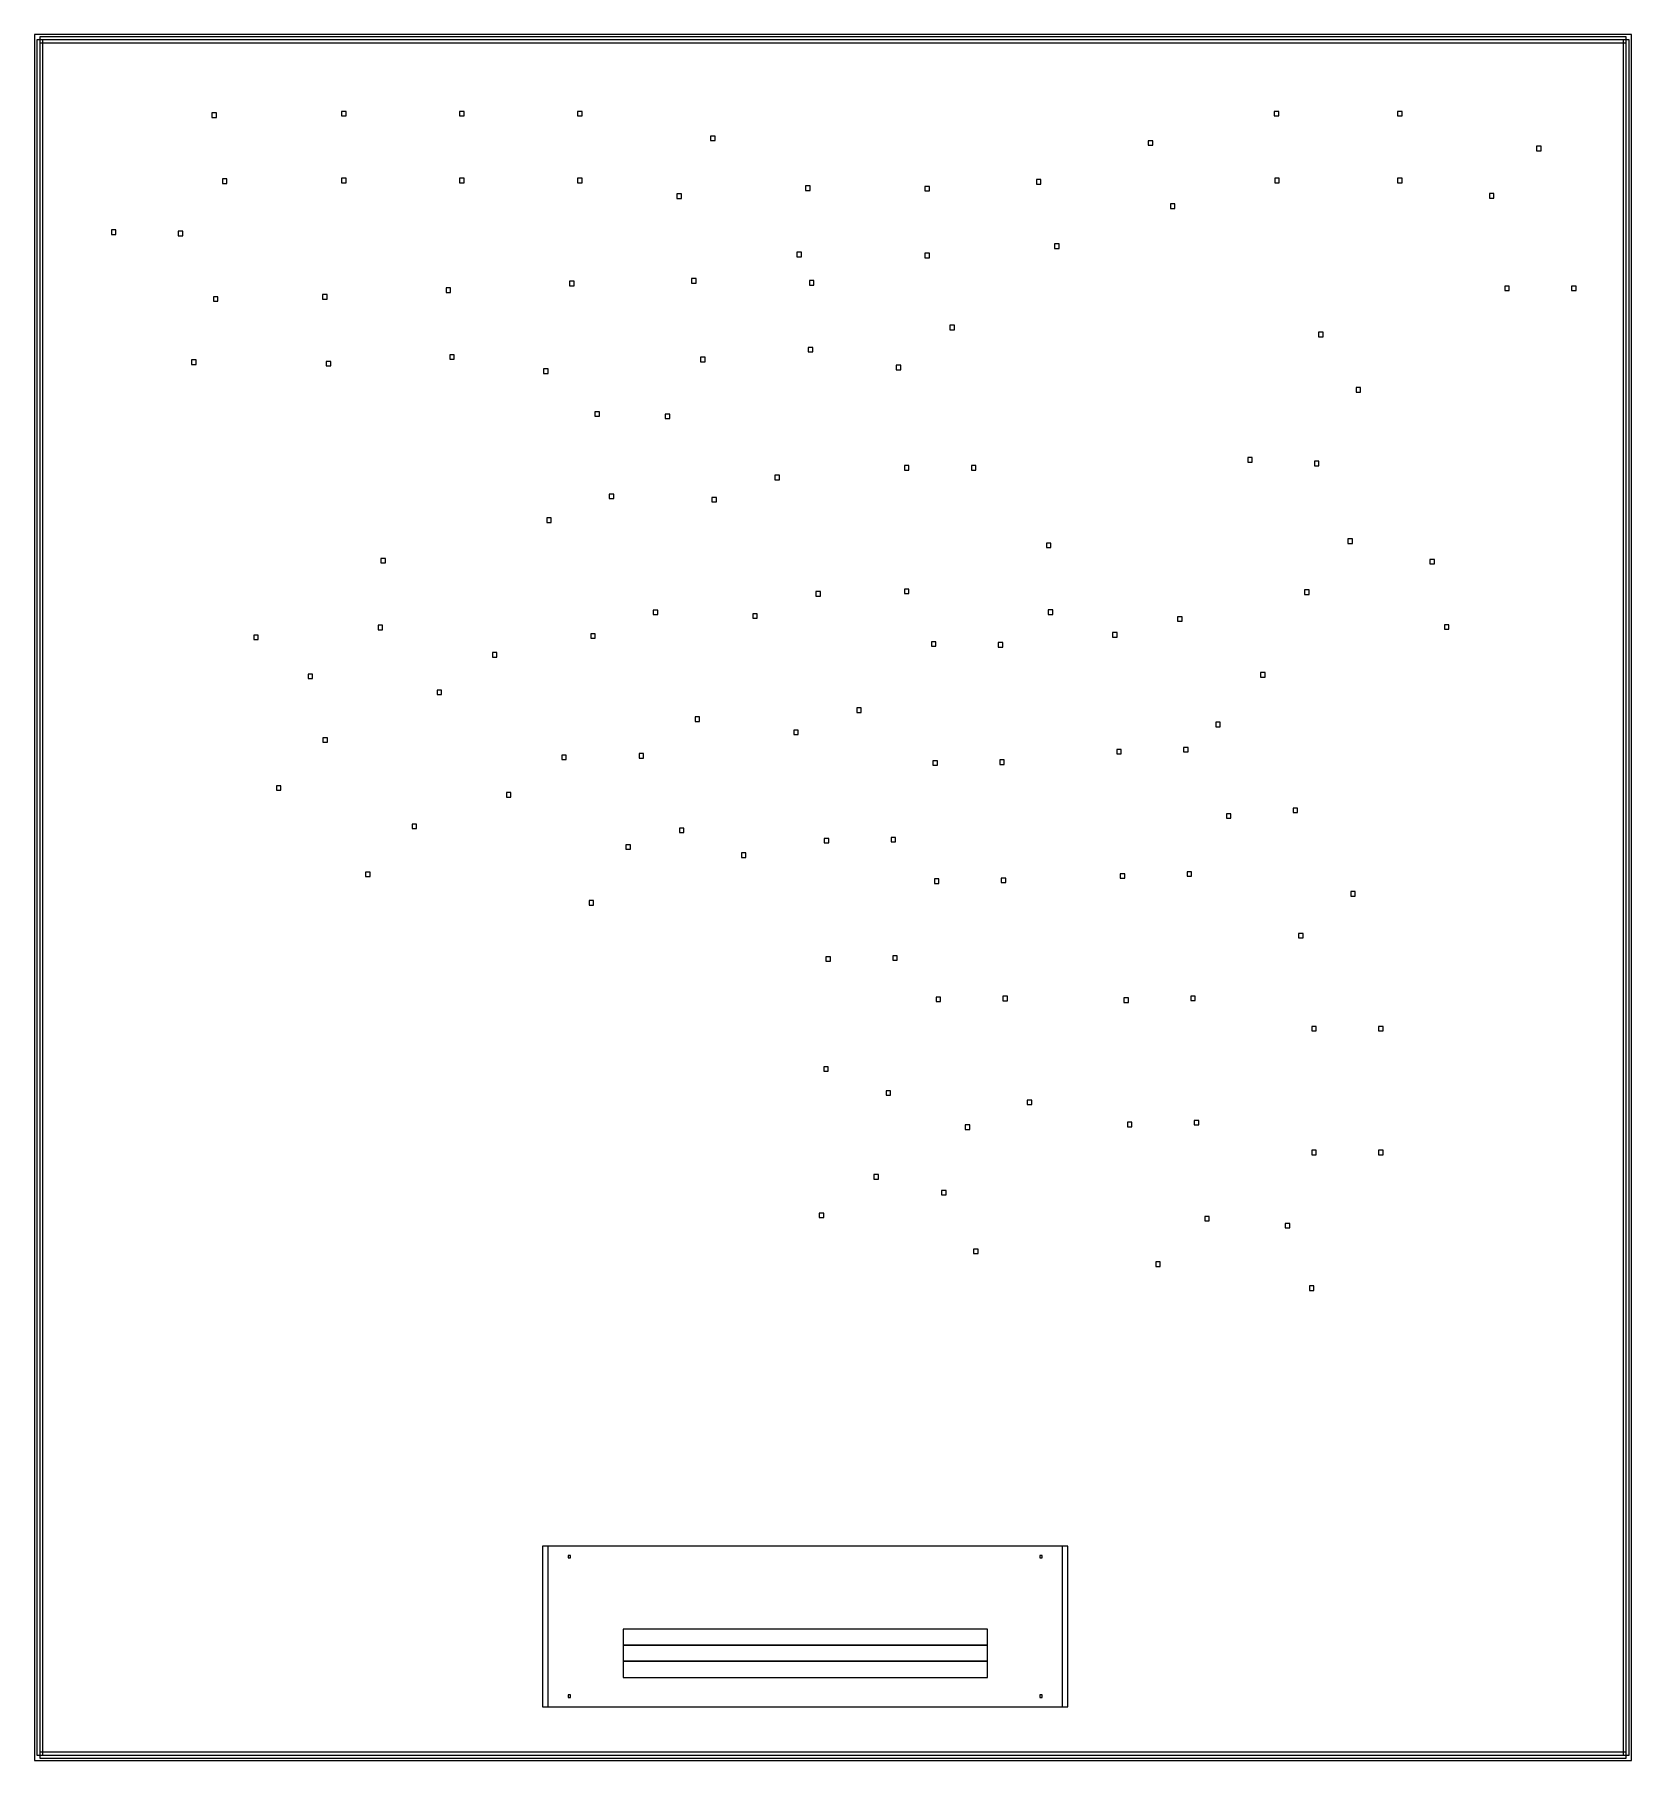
# Model space of a CAD drawing. Header units: millimetres. Extents: x -64000 to 328500, y -500 to 160500.
# Drawn here: x 179500 to 328500, y -500 to 160500 of the extents above; entities that cross this region are included whole.
import ezdxf

# ---------------------------------------------------------------- set-up
doc = ezdxf.new("R2010")
doc.units = ezdxf.units.MM
doc.layers.add('IMPL_COLLIDER', color=8, linetype='Continuous')

msp = doc.modelspace()

# ---------------------------------------------------------------- linework, layer by layer
at = {"layer": 'IMPL_COLLIDER'}
for points in [[(179500, -500), (328500, -500), (328500, 160500), (179500, 160500)], [(179725, 0), (180275, 0), (180275, 160000), (179725, 160000)], [(180000, 159725), (328000, 159725), (328000, 160275), (180000, 160275)], [(180000, 0), (328000, 0), (328000, 160000), (180000, 160000)], [(327725, 0), (328275, 0), (328275, 160000), (327725, 160000)], [(196050, 152773), (196470, 152773), (196470, 153193), (196050, 153193)], [(208153, 152910), (208573, 152910), (208573, 153330), (208153, 153330)], [(219164, 152910), (219584, 152910), (219584, 153330), (219164, 153330)], [(230175, 152910), (230595, 152910), (230595, 153330), (230175, 153330)], [(295166, 152910), (295586, 152910), (295586, 153330), (295166, 153330)], [(306682, 152910), (307102, 152910), (307102, 153330), (306682, 153330)], [(242578, 150609), (242998, 150609), (242998, 151029), (242578, 151029)], [(283417, 150165), (283837, 150165), (283837, 150585), (283417, 150585)], [(319653, 149653), (320073, 149653), (320073, 150073), (319653, 150073)], [(197027, 146610), (197447, 146610), (197447, 147030), (197027, 147030)], [(208153, 146670), (208573, 146670), (208573, 147090), (208153, 147090)], [(219164, 146670), (219584, 146670), (219584, 147090), (219164, 147090)], [(230175, 146670), (230595, 146670), (230595, 147090), (230175, 147090)], [(272982, 146546), (273402, 146546), (273402, 146966), (272982, 146966)], [(295212, 146670), (295632, 146670), (295632, 147090), (295212, 147090)], [(306682, 146670), (307102, 146670), (307102, 147090), (306682, 147090)], [(239433, 145219), (239853, 145219), (239853, 145639), (239433, 145639)], [(251449, 145961), (251869, 145961), (251869, 146381), (251449, 146381)], [(262571, 145910), (262991, 145910), (262991, 146330), (262571, 146330)], [(315241, 145241), (315661, 145241), (315661, 145661), (315241, 145661)], [(285478, 144275), (285898, 144275), (285898, 144695), (285478, 144695)], [(186671, 141857), (187091, 141857), (187091, 142277), (186671, 142277)], [(192909, 141723), (193329, 141723), (193329, 142143), (192909, 142143)], [(250628, 139775), (251048, 139775), (251048, 140195), (250628, 140195)], [(262571, 139670), (262991, 139670), (262991, 140090), (262571, 140090)], [(274680, 140542), (275100, 140542), (275100, 140962), (274680, 140962)], [(217897, 136442), (218317, 136442), (218317, 136862), (217897, 136862)], [(229419, 137068), (229839, 137068), (229839, 137488), (229419, 137488)], [(240807, 137321), (241227, 137321), (241227, 137741), (240807, 137741)], [(251798, 137125), (252218, 137125), (252218, 137545), (251798, 137545)], [(316670, 136614), (317090, 136614), (317090, 137034), (316670, 137034)], [(322910, 136614), (323330, 136614), (323330, 137034), (322910, 137034)], [(196197, 135624), (196617, 135624), (196617, 136044), (196197, 136044)], [(206376, 135816), (206796, 135816), (206796, 136236), (206376, 136236)], [(264911, 132953), (265331, 132953), (265331, 133373), (264911, 133373)], [(299305, 132305), (299725, 132305), (299725, 132725), (299305, 132725)], [(218236, 130211), (218656, 130211), (218656, 130631), (218236, 130631)], [(251687, 130886), (252107, 130886), (252107, 131306), (251687, 131306)], [(194159, 129726), (194579, 129726), (194579, 130146), (194159, 130146)], [(206715, 129585), (207135, 129585), (207135, 130005), (206715, 130005)], [(226995, 128892), (227415, 128892), (227415, 129312), (226995, 129312)], [(241639, 129983), (242059, 129983), (242059, 130403), (241639, 130403)], [(259903, 129229), (260323, 129229), (260323, 129649), (259903, 129649)], [(302807, 127140), (303227, 127140), (303227, 127560), (302807, 127560)], [(231781, 124887), (232201, 124887), (232201, 125307), (231781, 125307)], [(238352, 124679), (238772, 124679), (238772, 125099), (238352, 125099)], [(292692, 120609), (293112, 120609), (293112, 121029), (292692, 121029)], [(248588, 118966), (249008, 118966), (249008, 119386), (248588, 119386)], [(260670, 119873), (261090, 119873), (261090, 120293), (260670, 120293)], [(266910, 119873), (267330, 119873), (267330, 120293), (266910, 120293)], [(298923, 120271), (299343, 120271), (299343, 120691), (298923, 120691)], [(233121, 117210), (233541, 117210), (233541, 117630), (233121, 117630)], [(242701, 116895), (243121, 116895), (243121, 117315), (242701, 117315)], [(227287, 114996), (227707, 114996), (227707, 115416), (227287, 115416)], [(273906, 112644), (274326, 112644), (274326, 113064), (273906, 113064)], [(302041, 113022), (302461, 113022), (302461, 113442), (302041, 113442)], [(211823, 111208), (212243, 111208), (212243, 111628), (211823, 111628)], [(309699, 111118), (310119, 111118), (310119, 111538), (309699, 111538)], [(252405, 108116), (252825, 108116), (252825, 108536), (252405, 108536)], [(260670, 108350), (261090, 108350), (261090, 108770), (260670, 108770)], [(298002, 108266), (298422, 108266), (298422, 108686), (298002, 108686)], [(237226, 106392), (237646, 106392), (237646, 106812), (237226, 106812)], [(246518, 106045), (246938, 106045), (246938, 106465), (246518, 106465)], [(274086, 106406), (274506, 106406), (274506, 106826), (274086, 106826)], [(211555, 104973), (211975, 104973), (211975, 105393), (211555, 105393)], [(280091, 104297), (280511, 104297), (280511, 104717), (280091, 104717)], [(286155, 105769), (286575, 105769), (286575, 106189), (286155, 106189)], [(311040, 105023), (311460, 105023), (311460, 105443), (311040, 105443)], [(199955, 104060), (200375, 104060), (200375, 104480), (199955, 104480)], [(231392, 104178), (231812, 104178), (231812, 104598), (231392, 104598)], [(263175, 103432), (263595, 103432), (263595, 103852), (263175, 103852)], [(269415, 103356), (269835, 103356), (269835, 103776), (269415, 103776)], [(222221, 102428), (222641, 102428), (222641, 102848), (222221, 102848)], [(205028, 100426), (205448, 100426), (205448, 100846), (205028, 100846)], [(293892, 100567), (294312, 100567), (294312, 100987), (293892, 100987)], [(217054, 98929), (217474, 98929), (217474, 99349), (217054, 99349)], [(241130, 96430), (241550, 96430), (241550, 96850), (241130, 96850)], [(256222, 97267), (256642, 97267), (256642, 97687), (256222, 97687)], [(250335, 95196), (250755, 95196), (250755, 95616), (250335, 95616)], [(289717, 95930), (290137, 95930), (290137, 96350), (289717, 96350)], [(206407, 94485), (206827, 94485), (206827, 94905), (206407, 94905)], [(235913, 93006), (236333, 93006), (236333, 93426), (235913, 93426)], [(280468, 93394), (280888, 93394), (280888, 93814), (280468, 93814)], [(286705, 93574), (287125, 93574), (287125, 93994), (286705, 93994)], [(228696, 92865), (229116, 92865), (229116, 93285), (228696, 93285)], [(263320, 92331), (263740, 92331), (263740, 92751), (263320, 92751)], [(269560, 92413), (269980, 92413), (269980, 92833), (269560, 92833)], [(202065, 90003), (202485, 90003), (202485, 90423), (202065, 90423)], [(223529, 89366), (223949, 89366), (223949, 89786), (223529, 89786)], [(290706, 87393), (291126, 87393), (291126, 87813), (290706, 87813)], [(296924, 87919), (297344, 87919), (297344, 88339), (296924, 88339)], [(214725, 86426), (215145, 86426), (215145, 86846), (214725, 86846)], [(239667, 86063), (240087, 86063), (240087, 86483), (239667, 86483)], [(253180, 85096), (253600, 85096), (253600, 85516), (253180, 85516)], [(259419, 85185), (259839, 85185), (259839, 85605), (259419, 85605)], [(234672, 84498), (235092, 84498), (235092, 84918), (234672, 84918)], [(245458, 83738), (245878, 83738), (245878, 84158), (245458, 84158)], [(210383, 81944), (210803, 81944), (210803, 82364), (210383, 82364)], [(280802, 81801), (281222, 81801), (281222, 82221), (280802, 82221)], [(287039, 81980), (287459, 81980), (287459, 82400), (287039, 82400)], [(263465, 81309), (263885, 81309), (263885, 81729), (263465, 81729)], [(269705, 81391), (270125, 81391), (270125, 81811), (269705, 81811)], [(302313, 80131), (302733, 80131), (302733, 80551), (302313, 80551)], [(231242, 79286), (231662, 79286), (231662, 79706), (231242, 79706)], [(297440, 76233), (297860, 76233), (297860, 76653), (297440, 76653)], [(253337, 74060), (253757, 74060), (253757, 74480), (253337, 74480)], [(259577, 74149), (259997, 74149), (259997, 74569), (259577, 74569)], [(263611, 70287), (264031, 70287), (264031, 70707), (263611, 70707)], [(269850, 70370), (270270, 70370), (270270, 70790), (269850, 70790)], [(281136, 70207), (281556, 70207), (281556, 70627), (281136, 70627)], [(287373, 70386), (287793, 70386), (287793, 70806), (287373, 70806)], [(298670, 67556), (299090, 67556), (299090, 67976), (298670, 67976)], [(304910, 67556), (305330, 67556), (305330, 67976), (304910, 67976)], [(253132, 63794), (253552, 63794), (253552, 64214), (253132, 64214)], [(258953, 61548), (259373, 61548), (259373, 61968), (258953, 61968)], [(272125, 60688), (272545, 60688), (272545, 61108), (272125, 61108)], [(266334, 58364), (266754, 58364), (266754, 58784), (266334, 58784)], [(281470, 58613), (281890, 58613), (281890, 59033), (281470, 59033)], [(287707, 58792), (288127, 58792), (288127, 59212), (287707, 59212)], [(298670, 56000), (299090, 56000), (299090, 56420), (298670, 56420)], [(304910, 56000), (305330, 56000), (305330, 56420), (304910, 56420)], [(257817, 53733), (258237, 53733), (258237, 54153), (257817, 54153)], [(264136, 52259), (264556, 52259), (264556, 52679), (264136, 52679)], [(252718, 50137), (253138, 50137), (253138, 50557), (252718, 50557)], [(288680, 49830), (289100, 49830), (289100, 50250), (288680, 50250)], [(296192, 49172), (296612, 49172), (296612, 49592), (296192, 49592)], [(267116, 46777), (267536, 46777), (267536, 47197), (267116, 47197)], [(284107, 45584), (284527, 45584), (284527, 46004), (284107, 46004)], [(298446, 43353), (298866, 43353), (298866, 43773), (298446, 43773)], [(226908, 4500), (275908, 4500), (275908, 19500), (226908, 19500)], [(227408, 4500), (275408, 4500), (275408, 19500), (227408, 19500)], [(229298, 18390), (229518, 18390), (229518, 18610), (229298, 18610)], [(273298, 18390), (273518, 18390), (273518, 18610), (273298, 18610)], [(234408, 10250), (268408, 10250), (268408, 11750), (234408, 11750)], [(234408, 8750), (268408, 8750), (268408, 10250), (234408, 10250)], [(234408, 7250), (268408, 7250), (268408, 8750), (234408, 8750)], [(229298, 5390), (229518, 5390), (229518, 5610), (229298, 5610)], [(273298, 5390), (273518, 5390), (273518, 5610), (273298, 5610)], [(180000, -275), (328000, -275), (328000, 275), (180000, 275)]]:
    msp.add_lwpolyline(points, close=True, dxfattribs=at)

doc.saveas('drawing.dxf')
